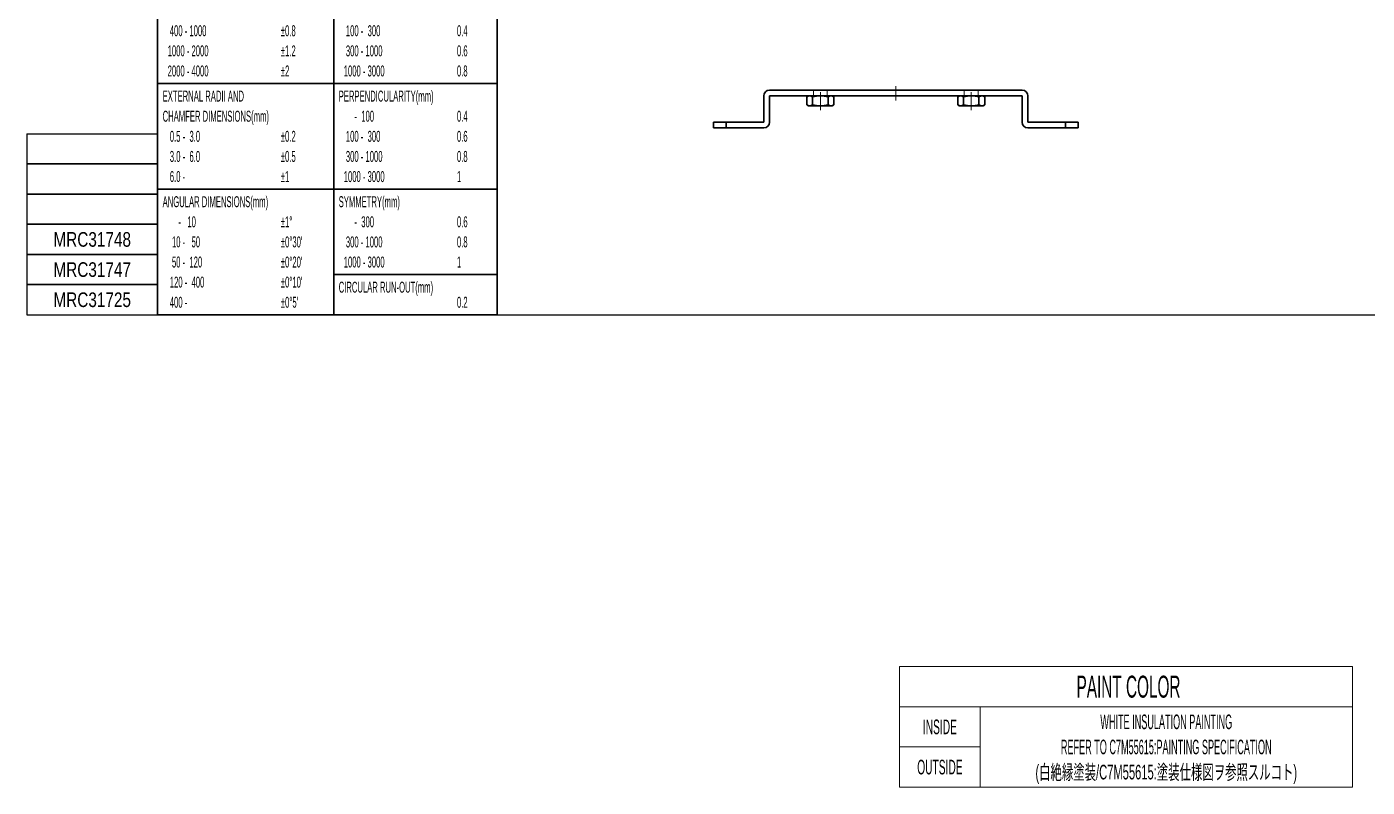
# Model space of a CAD drawing. Header units: millimetres. Extents: x 7 to 413, y -84 to 287.
# Drawn here: x 7 to 273.4, y -83.7 to 67.5 of the extents above; entities that cross this region are included whole.
import ezdxf
from ezdxf.enums import TextEntityAlignment as Align

# ---------------------------------------------------------------- set-up
doc = ezdxf.new("R2010")
doc.units = ezdxf.units.MM
doc.linetypes.add('DASHDOT', pattern=[25.3, 12.7, -6.3, 0, -6.3])
doc.linetypes.add('DASHED', pattern=[19, 12.7, -6.3])
for name, color, linetype in [('GR1_02', 7, 'Continuous'), ('GR1_04', 7, 'Continuous'), ('図面枠D8M', 7, 'Continuous'), ('表題、部品表', 7, 'Continuous')]:
    doc.layers.add(name, color=color, linetype=linetype)
doc.styles.add('HG丸ｺﾞｼｯｸM-PRO', font='')
doc.styles.get('HG丸ｺﾞｼｯｸM-PRO').set_extended_font_data('HG丸ｺﾞｼｯｸM-PRO')

# ---------------------------------------------------------------- blocks, each defined once
blk = doc.blocks.new('BLKF023')
at = {"layer": '図面枠D8M', "color": 2, "linetype": 'Continuous', "lineweight": 25}
for p, q in [((33, 286.75), (33, 10.25)), ((7, 46.25), (7, 10.25)), ((7, 46.25), (33, 46.25)), ((7, 10.25), (413, 10.25))]:
    blk.add_line(p, q, dxfattribs=at)
at = {"layer": '図面枠D8M', "color": 3, "linetype": 'Continuous', "lineweight": 35}
for p, q in [((7, 40.25), (33, 40.25)), ((7, 34.25), (33, 34.25)), ((7, 28.25), (33, 28.25)), ((7, 22.25), (33, 22.25)), ((33, 16.25), (7, 16.25))]:
    blk.add_line(p, q, dxfattribs=at)
blk = doc.blocks.new('BLKF046')
at = {"layer": 'GR1_04', "color": 3, "linetype": 'Continuous', "lineweight": 35}
for p, q in [((162.05, 53.6), (162.36, 53.78)), ((162.05, 52.01), (162.05, 53.6)), ((162.36, 53.78), (167.11, 53.78)), ((163.2, 53.6), (163.2, 52.01)), ((166.27, 53.6), (166.27, 52.01)), ((167.11, 53.78), (167.42, 53.6)), ((167.42, 53.6), (167.42, 52.01)), ((162.36, 51.83), (162.05, 52.01)), ((167.11, 51.83), (162.36, 51.83)), ((167.42, 52.01), (167.11, 51.83))]:
    blk.add_line(p, q, dxfattribs=at)
for centre, radius, start, end in [((162.63, 52.76), 1.02, 55.6158, 124.3842), ((164.74, 47.12), 6.67, 76.7054, 103.2946), ((166.85, 52.76), 1.02, 55.6158, 124.3842), ((162.63, 52.86), 1.02, 235.6158, 304.3842), ((164.74, 58.5), 6.67, 256.7054, 283.2946), ((166.85, 52.86), 1.02, 235.6158, 304.3842)]:
    blk.add_arc(centre, radius, start, end, dxfattribs=at)
blk = doc.blocks.new('BLKF047')
at = {"layer": 'GR1_04', "color": 3, "linetype": 'Continuous', "lineweight": 35}
for p, q in [((192.05, 53.6), (192.36, 53.78)), ((192.05, 52.01), (192.05, 53.6)), ((192.36, 53.78), (197.11, 53.78)), ((193.2, 53.6), (193.2, 52.01)), ((196.27, 53.6), (196.27, 52.01)), ((197.11, 53.78), (197.42, 53.6)), ((197.42, 53.6), (197.42, 52.01)), ((192.36, 51.83), (192.05, 52.01)), ((197.11, 51.83), (192.36, 51.83)), ((197.42, 52.01), (197.11, 51.83))]:
    blk.add_line(p, q, dxfattribs=at)
for centre, radius, start, end in [((192.63, 52.76), 1.02, 55.6158, 124.3842), ((194.74, 47.12), 6.67, 76.7054, 103.2946), ((196.85, 52.76), 1.02, 55.6158, 124.3842), ((192.63, 52.86), 1.02, 235.6158, 304.3842), ((194.74, 58.5), 6.67, 256.7054, 283.2946), ((196.85, 52.86), 1.02, 235.6158, 304.3842)]:
    blk.add_arc(centre, radius, start, end, dxfattribs=at)
blk = doc.blocks.new('BLKF048')
at = {"layer": '図面枠D8M', "color": 3, "linetype": 'Continuous', "lineweight": 35}
for p, q in [((33, 94.25), (100.5, 94.25)), ((33, 94.25), (33, 10.25)), ((100.5, 10.25), (100.5, 94.25)), ((33, 89.25), (100.5, 89.25)), ((68, 10.25), (68, 89.25)), ((33, 56.25), (68, 56.25)), ((68, 56.25), (100.5, 56.25)), ((33, 35.25), (68, 35.25)), ((68, 35.25), (100.5, 35.25)), ((68, 18.25), (100.5, 18.25)), ((33, 10.25), (100.5, 10.25))]:
    blk.add_line(p, q, dxfattribs=at)
at = {"layer": '図面枠D8M', "color": 4, "linetype": 'Continuous', "lineweight": 13, "style": 'HG丸ｺﾞｼｯｸM-PRO'}
for s, height, width, p in [('TOLERANCES OF DRM.', 2.1818, 0.522208, (34, 91.75)), ('LINEAR DIMENSIONS(mm)', 2.1818, 0.521664, (34, 86.75)), ('STRAIGHTNESS AND', 2.1818, 0.521949, (69, 86.75)), (' 0.5 -    6', 2.1818, 0.524049, (35, 82.75)), ('±0.1', 2.182, 0.52198, (57.5, 82.75)), ('FLATNESS(mm)', 2.1818, 0.521994, (69, 82.75)), ('   6 -   30', 2.1818, 0.52397, (35, 78.75)), ('±0.2', 2.182, 0.52198, (57.5, 78.75)), ('     -   10', 2.1818, 0.524651, (70, 78.75)), ('0.05', 2.182, 0.52205, (92.5, 78.75)), ('  30 -  120', 2.1818, 0.522893, (35, 74.75)), ('±0.3', 2.182, 0.52198, (57.5, 74.75)), ('  10 -   30', 2.1818, 0.523391, (70, 74.75)), ('0.1', 2.182, 0.522424, (92.5, 74.75)), (' 120 -  400', 2.1818, 0.52246, (35, 70.75)), ('±0.5', 2.182, 0.52198, (57.5, 70.75)), ('  30 -  100', 2.1818, 0.522893, (70, 70.75)), ('0.2', 2.182, 0.522424, (92.5, 70.75)), (' 400 - 1000', 2.1818, 0.52208, (35, 66.75)), ('±0.8', 2.182, 0.52198, (57.5, 66.75)), (' 100 -  300', 2.1818, 0.52246, (70, 66.75)), ('0.4', 2.182, 0.522424, (92.5, 66.75)), ('1000 - 2000', 2.1818, 0.521744, (35, 62.75)), ('±1.2', 2.182, 0.52198, (57.5, 62.75)), (' 300 - 1000', 2.1818, 0.52208, (70, 62.75)), ('0.6', 2.182, 0.522424, (92.5, 62.75)), ('2000 - 4000', 2.1818, 0.521744, (35, 58.75)), ('±2', 2.182, 0.521216, (57.5, 58.75)), ('1000 - 3000', 2.1818, 0.521744, (70, 58.75)), ('0.8', 2.182, 0.522424, (92.5, 58.75)), ('EXTERNAL RADII AND', 2.1818, 0.522426, (34, 53.75)), ('PERPENDICULARITY(mm)', 2.1818, 0.521822, (69, 53.75)), ('CHAMFER DIMENSIONS(mm)', 2.1818, 0.521615, (34, 49.75)), ('     -  100', 2.1818, 0.52397, (70, 49.75)), ('0.4', 2.182, 0.522424, (92.5, 49.75)), (' 0.5 -  3.0', 2.1818, 0.523514, (35, 45.75)), ('±0.2', 2.182, 0.52198, (57.5, 45.75)), (' 100 -  300', 2.1818, 0.52246, (70, 45.75)), ('0.6', 2.182, 0.522424, (92.5, 45.75)), (' 3.0 -  6.0', 2.1818, 0.523514, (35, 41.75)), ('±0.5', 2.182, 0.52198, (57.5, 41.75)), (' 300 - 1000', 2.1818, 0.52208, (70, 41.75)), ('0.8', 2.182, 0.522424, (92.5, 41.75)), (' 6.0 -', 2.182, 0.523279, (35, 37.75)), ('±1', 2.182, 0.521216, (57.5, 37.75)), ('1000 - 3000', 2.1818, 0.521744, (70, 37.75)), ('1', 2.18, 0.521199, (92.5, 37.75)), ('ANGULAR DIMENSIONS(mm)', 2.1818, 0.521887, (34, 32.75)), ('SYMMETRY(mm)', 2.1818, 0.521222, (69, 32.75)), ('     -   10', 2.1818, 0.524651, (35, 28.75)), ('±1°', 2.182, 0.52122, (57.5, 28.75)), ('     -  300', 2.1818, 0.52397, (70, 28.75)), ('0.6', 2.182, 0.522424, (92.5, 28.75)), ('  10 -   50', 2.1818, 0.523391, (35, 24.75)), ("±0°30'", 2.182, 0.521679, (57.5, 24.75)), (' 300 - 1000', 2.1818, 0.52208, (70, 24.75)), ('0.8', 2.182, 0.522424, (92.5, 24.75)), ('  50 -  120', 2.1818, 0.522893, (35, 20.75)), ("±0°20'", 2.182, 0.521679, (57.5, 20.75)), ('1000 - 3000', 2.1818, 0.521744, (70, 20.75)), ('1', 2.18, 0.521199, (92.5, 20.75)), (' 120 -  400', 2.1818, 0.52246, (35, 16.75)), ("±0°10'", 2.182, 0.521679, (57.5, 16.75)), ('CIRCULAR RUN-OUT(mm)', 2.1818, 0.521639, (69, 15.75)), (' 400 -', 2.182, 0.52234, (35, 12.75)), ("±0°5'", 2.182, 0.521776, (57.5, 12.75)), ('0.2', 2.182, 0.522424, (92.5, 12.75))]:
    blk.add_text(s, height=height, dxfattribs=dict(at, width=width)).set_placement(p, align=Align.MIDDLE_LEFT)
blk = doc.blocks.new('BLKF050')
at = {"layer": '表題、部品表', "color": 4, "linetype": 'Continuous', "lineweight": 13}
for p, q in [((270.5, -59.7), (180.5, -59.7)), ((180.5, -59.7), (180.5, -83.7)), ((270.5, -83.7), (270.5, -59.7)), ((180.5, -67.7), (270.5, -67.7)), ((196.5, -67.7), (196.5, -83.7)), ((180.5, -75.7), (196.5, -75.7)), ((180.5, -83.7), (270.5, -83.7))]:
    blk.add_line(p, q, dxfattribs=at)
at = {"layer": '表題、部品表', "color": 4, "linetype": 'Continuous', "lineweight": 13, "style": 'HG丸ｺﾞｼｯｸM-PRO'}
for s, height, width, p in [('PAINT COLOR', 4.3636, 0.522273, (226, -63.7)), ('INSIDE', 2.909, 0.521235, (188.5, -71.7)), ('OUTSIDE', 2.909, 0.521235, (188.5, -79.7))]:
    blk.add_text(s, height=height, dxfattribs=dict(at, width=width)).set_placement(p, align=Align.MIDDLE_CENTER)
blk = doc.blocks.new('BLKF049')
at = {"layer": '表題、部品表', "color": 4, "linetype": 'Continuous', "lineweight": 13}
blk.add_blockref('BLKF050', (0, 0), dxfattribs=at)
at = {"layer": '表題、部品表', "color": 4, "linetype": 'Continuous', "lineweight": 13, "style": 'HG丸ｺﾞｼｯｸM-PRO'}
for s, width, p in [('WHITE INSULATION PAINTING', 0.464685, (233.5, -70.7)), ('REFER TO C7M55615:PAINTING SPECIFICATION', 0.464716, (233.5, -75.7)), ('(白絶縁塗装/C7M55615:塗装仕様図ヲ参照スルコト)', 0.570008, (233.5, -80.7))]:
    blk.add_text(s, height=2.9091, dxfattribs=dict(at, width=width)).set_placement(p, align=Align.MIDDLE_CENTER)
blk = doc.blocks.new('BLKF051')
at = {"layer": 'GR1_02', "color": 3, "linetype": 'Continuous', "lineweight": 35}
for p, q in [((153.49, 48.58), (153.49, 53.78)), ((154.64, 54.93), (204.84, 54.93)), ((154.64, 53.78), (204.84, 53.78)), ((154.64, 48.58), (154.64, 53.78)), ((204.84, 48.58), (204.84, 53.78)), ((205.99, 48.58), (205.99, 53.78)), ((143.49, 47.43), (143.49, 48.58)), ((143.49, 48.58), (153.49, 48.58)), ((145.99, 48.58), (145.99, 47.43)), ((205.99, 48.58), (215.99, 48.58)), ((213.49, 48.58), (213.49, 47.43)), ((215.99, 47.43), (215.99, 48.58)), ((143.49, 47.43), (153.49, 47.43)), ((205.99, 47.43), (215.99, 47.43))]:
    blk.add_line(p, q, dxfattribs=at)
at = {"layer": 'GR1_02', "color": 4, "linetype": 'DASHED', "lineweight": 13}
for p, q in [((163.36, 54.93), (163.36, 53.78)), ((166.11, 54.93), (166.11, 53.78)), ((193.36, 54.93), (193.36, 53.78)), ((196.11, 54.93), (196.11, 53.78))]:
    blk.add_line(p, q, dxfattribs=at)
at = {"layer": 'GR1_02', "color": 4, "linetype": 'DASHDOT', "lineweight": 13}
blk.add_line((179.74, 55.75), (179.74, 52.9), dxfattribs=at)
at = {"layer": 'GR1_02', "color": 3, "linetype": 'Continuous', "lineweight": 35}
for centre, start, end in [((154.64, 53.78), 90, 180), ((204.84, 53.78), 0, 90), ((153.49, 48.58), 270, 0), ((205.99, 48.58), 180, 270)]:
    blk.add_arc(centre, 1.15, start, end, dxfattribs=at)

msp = doc.modelspace()

# ---------------------------------------------------------------- linework, layer by layer
at = {"layer": 'GR1_04', "color": 4, "linetype": 'DASHDOT', "lineweight": 13}
for p, q in [((164.74, 54.53), (164.74, 50.95)), ((194.74, 54.53), (194.74, 50.95))]:
    msp.add_line(p, q, dxfattribs=at)

# ---------------------------------------------------------------- block references
at = {"layer": 'GR1_02', "color": 3, "linetype": 'Continuous', "lineweight": 35}
msp.add_blockref('BLKF051', (0, 0), dxfattribs=at)
at = {"layer": 'GR1_04', "color": 3, "linetype": 'Continuous', "lineweight": 35}
for name in ['BLKF046', 'BLKF047']:
    msp.add_blockref(name, (0, 0), dxfattribs=at)
at = {"layer": '図面枠D8M', "color": 4, "linetype": 'Continuous', "lineweight": 35}
msp.add_blockref('BLKF023', (0, 0), dxfattribs=at)
at = {"layer": '図面枠D8M', "color": 4, "linetype": 'Continuous', "lineweight": 13}
msp.add_blockref('BLKF048', (0, 0), dxfattribs=at)
at = {"layer": '表題、部品表', "color": 4, "linetype": 'Continuous', "lineweight": 13}
msp.add_blockref('BLKF049', (0, 0), dxfattribs=at)

# ---------------------------------------------------------------- texts
at = {"layer": '図面枠D8M', "color": 3, "linetype": 'Continuous', "lineweight": 35, "style": 'HG丸ｺﾞｼｯｸM-PRO', "width": 0.783478}
for s, p in [('MRC31748', (20, 25.25)), ('MRC31747', (20, 19.25)), ('MRC31725', (20, 13.25))]:
    msp.add_text(s, height=2.909, dxfattribs=at).set_placement(p, align=Align.MIDDLE_CENTER)

doc.saveas('drawing.dxf')
